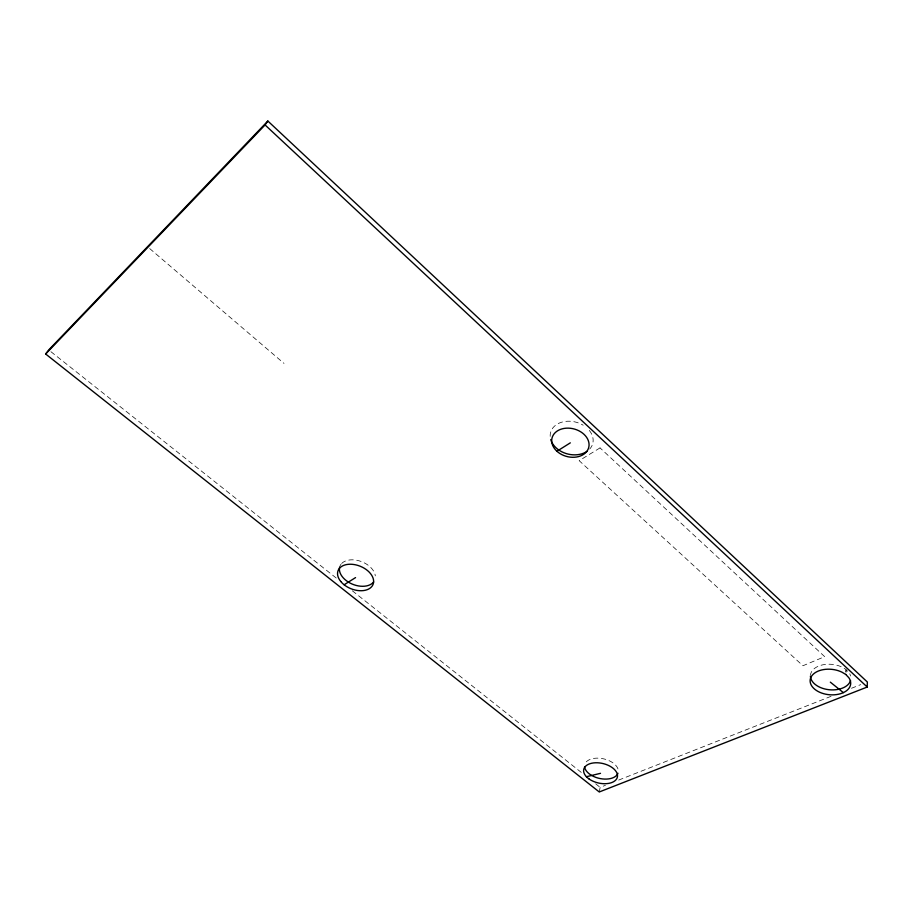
<?xml version="1.0" encoding="UTF-8"?>
<svg xmlns="http://www.w3.org/2000/svg" width="913" height="913" viewBox="0 0 913 913"><rect width="100%" height="100%" fill="white"/><g stroke="black" fill="none" stroke-linecap="round" stroke-linejoin="round"><path stroke-width="0.68" stroke-dasharray="4.57 3.42" d="M845.826 671.934L845.929 669.434L842.243 667.22A20.291 12.759 5.4 0 0 821.974 665.006A20.291 12.759 5.4 0 0 810.482 674.958M846.077 672.242L846.18 669.743L849.033 672.733M599.259 791.97L600.149 787.371L605.445 785.294M618.672 780.079L831.64 696.094M851.475 688.276L860.731 684.624M50.945 351.722L336.714 578.408M352.338 590.802L582.289 773.208M595.687 783.833L600.149 787.371M149.698 248.576L283.989 363.385M586.294 761.841A17.21 10.009 12.9 0 1 604.931 759.171A17.21 10.009 12.9 0 1 618.352 770.675M339.613 567.201A18.751 12.154 21.6 0 1 340.96 564.325M341.667 563.492A18.751 12.154 21.6 0 1 361.206 561.506A18.751 12.154 21.6 0 1 375.311 575.886M589.307 430.422A21.798 16.445 14.6 0 1 589.718 449.036M550.185 436.346A21.798 16.445 14.6 0 1 560.959 422.422A21.798 16.445 14.6 0 1 583.19 425.207M849.706 673.805A20.291 12.759 5.4 0 1 850.608 676.031M600.035 447.895L579.173 460.677L802.926 665.748L824.679 656.664L600.035 447.895"/><path stroke-width="1.37" d="M867.224 687.033L867.35 682.011L267.851 121.03L48.709 349.953L45.65 354.004L599.259 791.97L867.224 687.033L265.078 124.955L267.851 121.03M45.65 354.004L265.078 124.955M344.121 584.777L355.556 577.598M556.919 451.262L570.328 442.851M586.408 776.723L600.503 773.322M830.328 682.148L843.372 692.636M617.975 773.265A17.21 10.009 12.9 0 1 600.161 778.572A17.21 10.009 12.9 0 1 584.571 766.749M373.634 581.969A18.751 12.154 21.6 0 1 352.03 584A18.751 12.154 21.6 0 1 339.613 567.201M587.116 451.296A21.798 16.445 14.6 0 1 565.969 453.499A21.798 16.445 14.6 0 1 550.744 439.621M850.562 680.493A20.291 12.759 5.4 0 1 828.958 689.714A20.291 12.759 5.4 0 1 810.424 676.065M845.735 674.433L842.037 672.219A20.36 12.759 5.5 0 0 810.801 677.583A20.36 12.759 5.5 0 0 832.142 694.873A20.36 12.759 5.5 0 0 848.839 677.731L845.735 674.433M340.743 581.478A18.808 12.154 21.6 0 0 371.911 586.42A18.808 12.154 21.6 0 0 354.096 564.542A18.808 12.154 21.6 0 0 340.743 581.478M556.725 451.079A18.956 14.243 14.6 0 0 588.257 448.888A18.956 14.243 14.6 0 0 566.163 428.186A18.956 14.243 14.6 0 0 556.725 451.079M589.125 779.029A17.256 9.997 13 0 0 617.131 777.899A17.256 9.997 13 0 0 595.413 762.777A17.256 9.997 13 0 0 589.125 779.029"/></g></svg>
